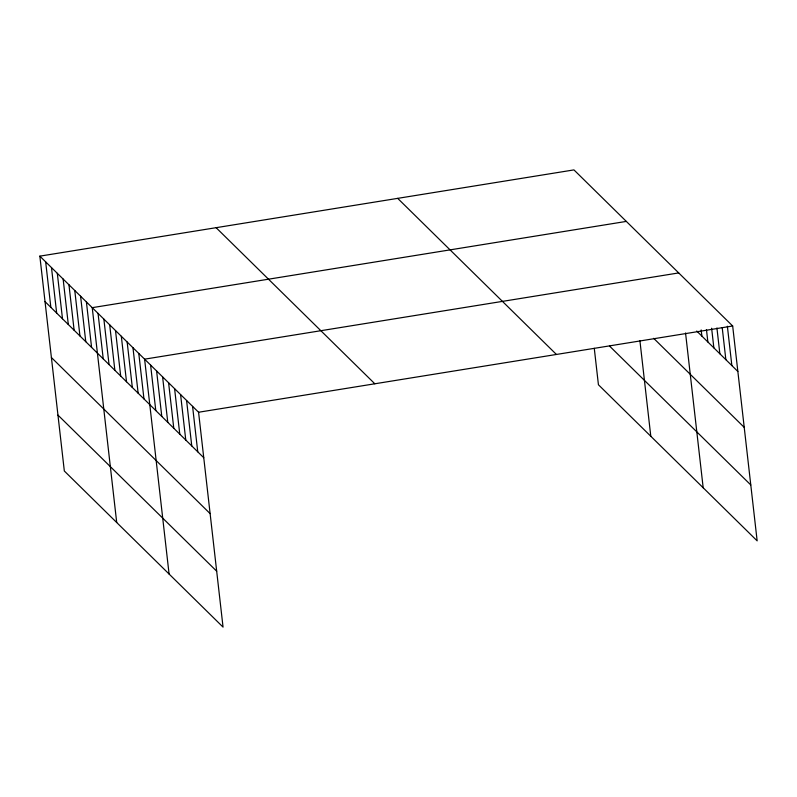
<?xml version="1.0" encoding="UTF-8"?>
<svg xmlns="http://www.w3.org/2000/svg" width="797" height="797" viewBox="0 0 797 797"><rect width="100%" height="100%" fill="white"/><g stroke="black" fill="none" stroke-linecap="round" stroke-linejoin="round"><path stroke-width="1.2" d="M39.85 256.146L198.573 412.248L223.05 627.1L64.328 471.007L39.85 256.146L573.95 169.9L732.672 325.993L757.15 540.854L598.427 384.752L594.273 348.299M626.322 221.407L92.233 307.662L116.711 522.513M678.705 272.923L144.606 359.168L169.084 574.029M198.573 412.248L732.672 325.993M696.737 331.034L737.853 371.472M653.67 338.317L744.219 427.361M609.516 346.028L750.784 484.955M397.693 198.363L556.416 354.456M216.107 227.683L374.829 383.785M45.031 301.625L203.753 457.717M51.397 357.514L210.119 513.617M57.962 415.107L216.684 571.21M727.372 326.242L731.855 365.574M722.221 327.716L725.858 359.676M716.921 327.965L719.86 353.778M711.621 328.215L713.863 347.881M706.471 329.689L707.866 341.983M701.171 329.938L701.878 336.085M685.55 332.977L703.183 487.774M639.921 340.777L650.8 436.268M192.575 406.35L197.756 451.819M186.578 400.453L191.758 445.921M180.58 394.555L185.771 440.024M174.593 388.657L179.773 434.136M168.595 382.759L173.776 428.238M162.598 376.861L167.778 422.34M156.601 370.964L161.781 416.442M150.603 365.066L155.784 410.545M138.788 353.45L143.968 398.918M132.969 347.721L138.15 393.2M127.151 342.003L132.332 387.472M121.323 336.274L126.514 381.753M115.505 330.556L120.686 376.025M109.687 324.827L114.868 370.306M103.869 319.109L109.05 364.578M98.051 313.38L103.231 358.859M86.405 301.933L91.585 347.412M80.587 296.215L85.767 341.684M74.769 290.487L79.949 335.965M68.95 284.768L74.131 330.237M63.132 279.04L68.313 324.518M57.314 273.321L62.495 318.79M51.486 267.593L56.667 313.072M45.668 261.874L50.849 307.343"/></g></svg>
